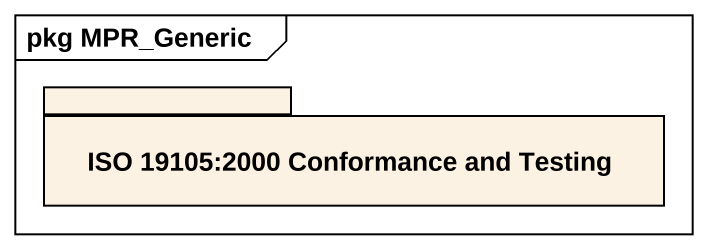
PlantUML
@startuml
mainframe pkg MPR_Generic
package "ISO 19105:2000 Conformance and Testing" as ISO_19105_2000_Conformance #FCF2E3 {
}
@enduml
